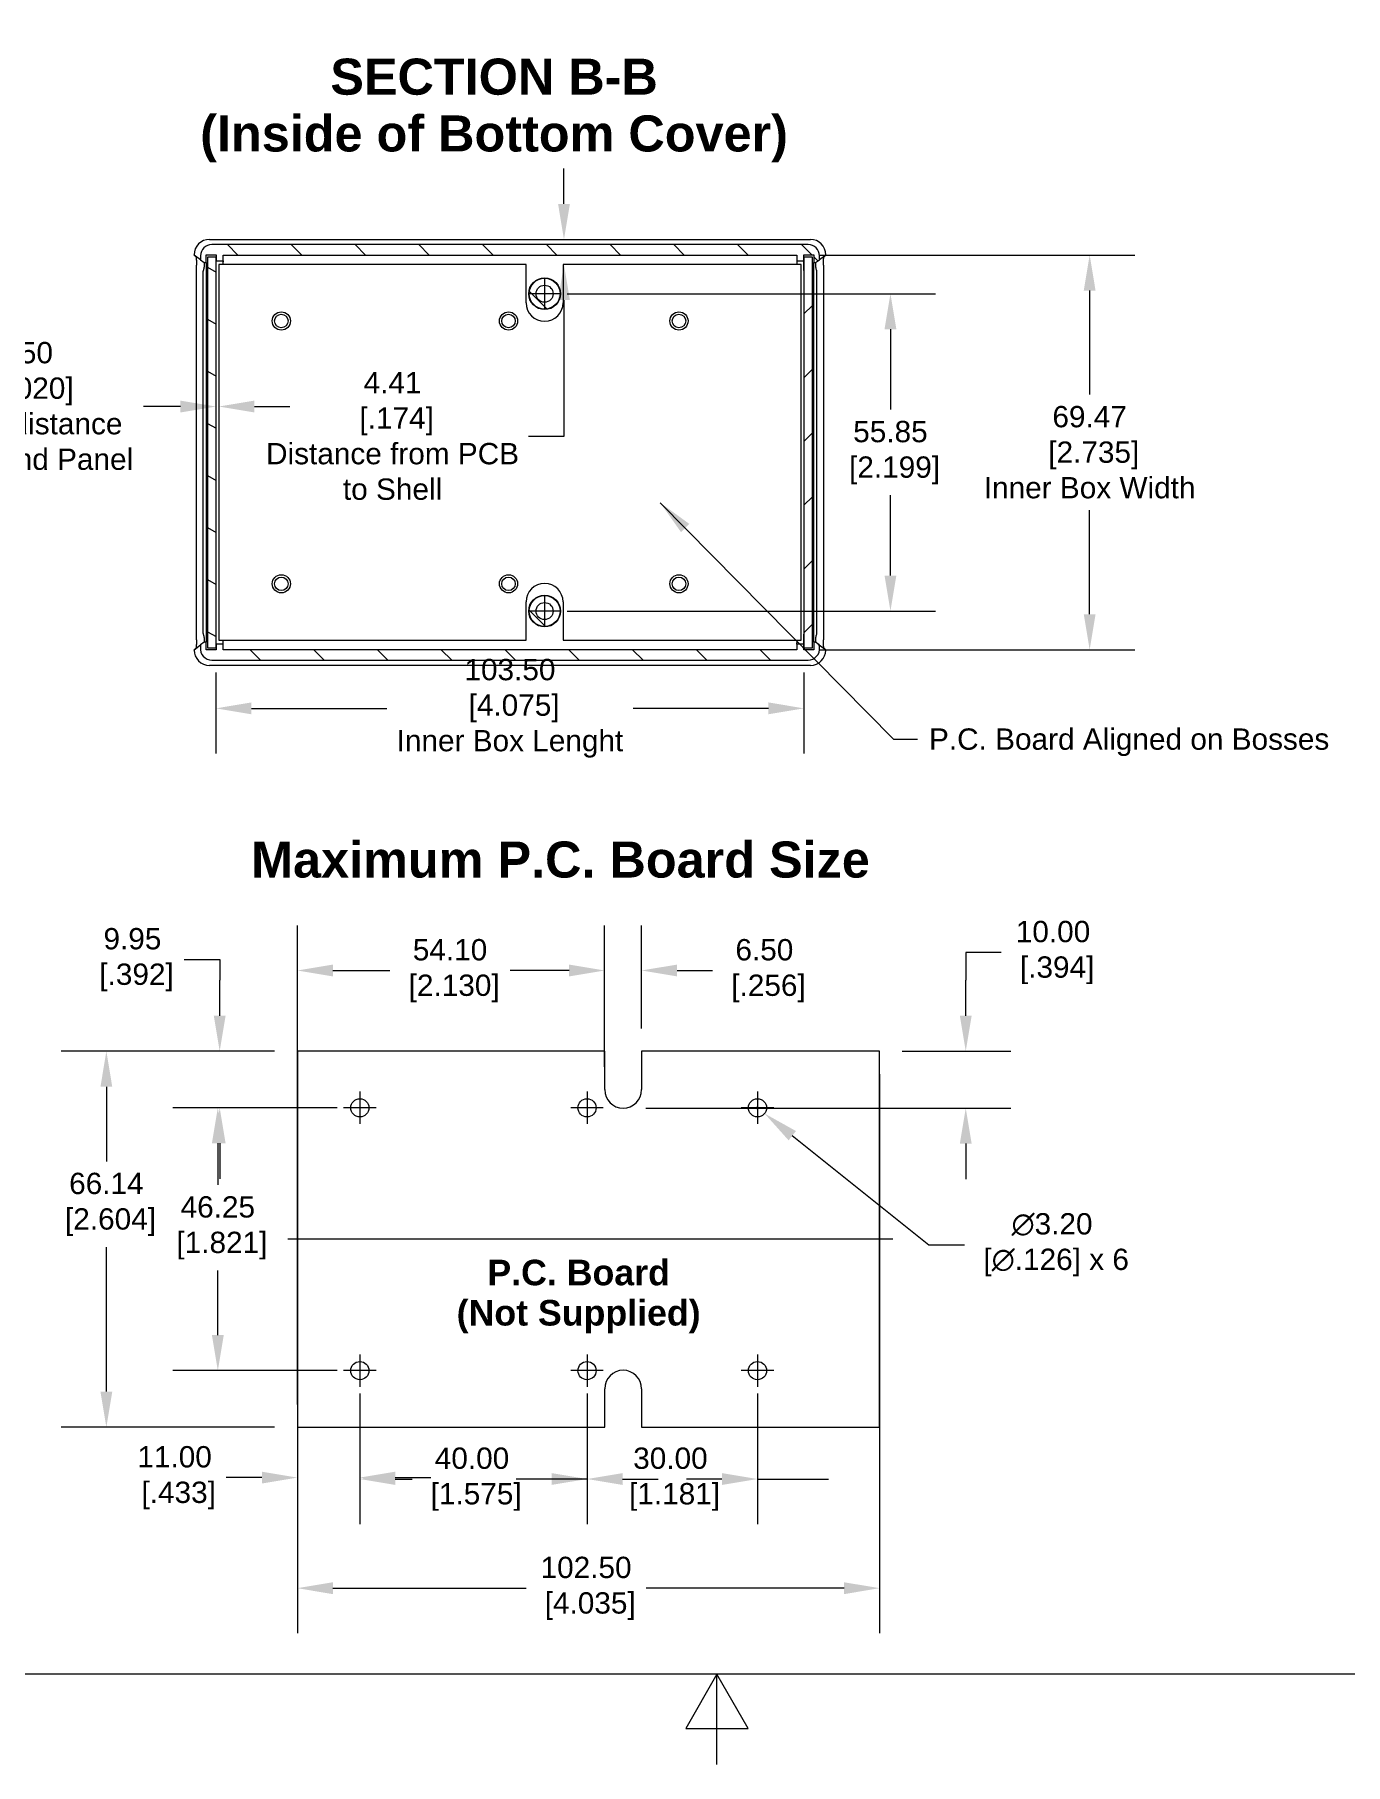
# Model space of a CAD drawing. Header units: millimetres. Extents: x 8 to 690, y 8 to 531.
# Drawn here: x 229.1 to 459.9, y 8.3 to 312.7 of the extents above; entities that cross this region are included whole.
import ezdxf

# ---------------------------------------------------------------- set-up
doc = ezdxf.new("R2010")
doc.units = ezdxf.units.MM
doc.header["$LTSCALE"] = 2.5
for name, color, linetype, lineweight in [('Border (ANSI)', 7, 'Continuous', 9), ('Center Mark (ANSI)', 7, 'Continuous', 9), ('Centerline (ANSI)', 7, 'Continuous', 9), ('Dimension (ANSI)', 7, 'Continuous', 9), ('Hatch (ANSI)', 7, 'Continuous', 9), ('Symbol (ANSI)', 7, 'Continuous', 9), ('Visible (ANSI)', 7, 'Continuous', 9)]:
    doc.layers.add(name, color=color, linetype=linetype, lineweight=lineweight)
doc.styles.add('Label Text (ANSI)', font='ARIAL.TTF')
doc.styles.add('Note Text (ANSI)', font='ARIAL.TTF')
doc.dimstyles.new('Default - mm (ANSI)', dxfattribs={"dimscale": 2.5, "dimtxt": 1.5, "dimasz": 2.5, "dimexe": 3.175, "dimexo": 1.6002, "dimgap": 0.8, "dimtad": 0, "dimtih": 1, "dimtoh": 1, "dimrnd": 1e-08, "dimzin": 4, "dimdsep": 46, "dimtxsty": 'Note Text (ANSI)', "dimcen": 0.09, "dimdle": 10, "dimclrd": 256, "dimclre": 256, "dimclrt": 256, "dimadec": 1, "dimazin": 0, "dimtfac": 2.032, "dimtofl": 0, "dimtmove": 0, "dimatfit": 3, "dimfxl": 0, "dimtolj": 1, "dimtzin": 0, "dimlwd": -1, "dimlwe": -1, "dimarcsym": 0})
doc.dimstyles.new('Default - mm (ANSI)$7', dxfattribs={"dimscale": 2.5, "dimtxt": 1.5, "dimasz": 2.5, "dimexe": 3.175, "dimexo": 1.6002, "dimgap": 0.8, "dimtad": 0, "dimtih": 1, "dimtoh": 1, "dimrnd": 1e-08, "dimzin": 4, "dimdsep": 46, "dimtxsty": 'Note Text (ANSI)', "dimcen": 0.09, "dimdle": 10, "dimclrd": 256, "dimclre": 256, "dimclrt": 256, "dimadec": 1, "dimazin": 0, "dimtfac": 2.032, "dimtofl": 0, "dimtmove": 0, "dimatfit": 3, "dimfxl": 0, "dimtolj": 1, "dimtzin": 0, "dimlwd": -1, "dimlwe": -1, "dimarcsym": 0})

# ---------------------------------------------------------------- blocks, each defined once
blk = doc.blocks.new('Borders Default Border')
at = {"layer": 'Border (ANSI)', "flags": 128}
for points in [[(9.65, 9.65), (9.65, 206.25), (269.75, 206.25), (269.75, 9.65), (9.65, 9.65)], [(139.7, 3.3), (139.7, 9.65), (137.5, 5.84), (141.9, 5.84), (139.7, 9.65)]]:
    blk.add_lwpolyline(points, dxfattribs=at)
blk = doc.blocks.new('*D10')
at = {"layer": 'Defpoints', "color": 0}
for p in [(286.38, 77.56), (326.38, 77.56), (326.38, 58.48)]:
    blk.add_point(p, dxfattribs=at)
at = {"layer": 'Dimension (ANSI)'}
for p, q in [((286.38, 73.56), (286.38, 50.54)), ((326.38, 73.56), (326.38, 50.54)), ((292.63, 58.48), (295.57, 58.48)), ((320.13, 58.48), (316.7, 58.48))]:
    blk.add_line(p, q, dxfattribs=at)
for points in [[(292.63, 59.52), (292.63, 57.44), (286.38, 58.48)], [(320.13, 59.52), (320.13, 57.44), (326.38, 58.48)]]:
    blk.add_solid(points, dxfattribs=at)
at = {"layer": 'Dimension (ANSI)', "insert": (306.13, 64.02), "char_height": 3.75, "attachment_point": 2, "style": 'Note Text (ANSI)'}
blk.add_mtext('\\A1;40.00\\P [1.575]', dxfattribs=at)
blk = doc.blocks.new('*D11')
at = {"layer": 'Defpoints', "color": 0}
for p in [(326.38, 77.56), (356.38, 77.56), (356.38, 58.48)]:
    blk.add_point(p, dxfattribs=at)
at = {"layer": 'Dimension (ANSI)'}
for p, q in [((326.38, 73.56), (326.38, 50.54)), ((356.38, 73.56), (356.38, 50.54)), ((320.13, 58.48), (313.88, 58.48)), ((326.38, 58.48), (320.13, 58.48)), ((332.63, 58.48), (338.88, 58.48)), ((350.13, 58.48), (343.88, 58.48)), ((356.38, 58.48), (362.63, 58.48)), ((362.63, 58.48), (368.88, 58.48))]:
    blk.add_line(p, q, dxfattribs=at)
for points in [[(332.63, 59.52), (332.63, 57.44), (326.38, 58.48)], [(350.13, 59.52), (350.13, 57.44), (356.38, 58.48)]]:
    blk.add_solid(points, dxfattribs=at)
at = {"layer": 'Dimension (ANSI)', "insert": (341.06, 64.02), "char_height": 3.75, "attachment_point": 2, "style": 'Note Text (ANSI)'}
blk.add_mtext('\\A1;30.00\\P [1.181]', dxfattribs=at)
blk = doc.blocks.new('*D12')
at = {"layer": 'Defpoints', "color": 0}
for p in [(275.38, 133.76), (377.88, 133.76), (377.88, 39.27)]:
    blk.add_point(p, dxfattribs=at)
at = {"layer": 'Dimension (ANSI)'}
for p, q in [((275.38, 129.76), (275.38, 31.33)), ((377.88, 129.76), (377.88, 31.33)), ((281.63, 39.27), (315.64, 39.27)), ((371.63, 39.27), (336.78, 39.27))]:
    blk.add_line(p, q, dxfattribs=at)
for points in [[(281.63, 40.31), (281.63, 38.22), (275.38, 39.27)], [(371.63, 40.31), (371.63, 38.22), (377.88, 39.27)]]:
    blk.add_solid(points, dxfattribs=at)
at = {"layer": 'Dimension (ANSI)', "insert": (326.21, 44.8), "char_height": 3.75, "attachment_point": 2, "style": 'Note Text (ANSI)'}
blk.add_mtext('\\A1;102.50\\P [4.035]', dxfattribs=at)
blk = doc.blocks.new('*D13')
at = {"layer": 'Defpoints', "color": 0}
for p in [(261.38, 123.81), (286.38, 123.81), (286.38, 77.56)]:
    blk.add_point(p, dxfattribs=at)
at = {"layer": 'Dimension (ANSI)'}
for p, q in [((282.38, 123.81), (253.45, 123.81)), ((261.38, 117.56), (261.38, 110.25)), ((261.38, 83.81), (261.38, 95.18)), ((282.38, 77.56), (253.45, 77.56))]:
    blk.add_line(p, q, dxfattribs=at)
for points in [[(260.34, 117.56), (262.43, 117.56), (261.38, 123.81)], [(260.34, 83.81), (262.43, 83.81), (261.38, 77.56)]]:
    blk.add_solid(points, dxfattribs=at)
at = {"layer": 'Dimension (ANSI)', "insert": (261.38, 108.25), "char_height": 3.75, "attachment_point": 2, "style": 'Note Text (ANSI)'}
blk.add_mtext('\\A1;46.25\\P [1.821]', dxfattribs=at)
blk = doc.blocks.new('*D14')
at = {"layer": 'Defpoints', "color": 0}
for p in [(329.48, 147.98), (329.48, 127.01), (275.38, 67.62)]:
    blk.add_point(p, dxfattribs=at)
at = {"layer": 'Dimension (ANSI)'}
for p, q in [((275.38, 71.62), (275.38, 155.92)), ((329.48, 131.01), (329.48, 155.92)), ((281.63, 147.98), (291.69, 147.98)), ((323.23, 147.98), (312.82, 147.98))]:
    blk.add_line(p, q, dxfattribs=at)
for points in [[(281.63, 149.02), (281.63, 146.94), (275.38, 147.98)], [(323.23, 149.02), (323.23, 146.94), (329.48, 147.98)]]:
    blk.add_solid(points, dxfattribs=at)
at = {"layer": 'Dimension (ANSI)', "insert": (302.26, 153.51), "char_height": 3.75, "attachment_point": 2, "style": 'Note Text (ANSI)'}
blk.add_mtext('\\A1;54.10\\P [2.130]', dxfattribs=at)
blk = doc.blocks.new('*D15')
at = {"layer": 'Defpoints', "color": 0}
for p in [(329.48, 147.98), (335.98, 133.76), (329.48, 127.01)]:
    blk.add_point(p, dxfattribs=at)
at = {"layer": 'Dimension (ANSI)'}
for p, q in [((329.48, 131.01), (329.48, 155.92)), ((335.98, 137.76), (335.98, 155.92)), ((323.23, 147.98), (316.98, 147.98)), ((342.23, 147.98), (348.48, 147.98))]:
    blk.add_line(p, q, dxfattribs=at)
for points in [[(323.23, 149.02), (323.23, 146.94), (329.48, 147.98)], [(342.23, 149.02), (342.23, 146.94), (335.98, 147.98)]]:
    blk.add_solid(points, dxfattribs=at)
at = {"layer": 'Dimension (ANSI)', "insert": (357.6, 153.51), "char_height": 3.75, "attachment_point": 2, "style": 'Note Text (ANSI)'}
blk.add_mtext('\\A1;6.50\\P [.256]', dxfattribs=at)
blk = doc.blocks.new('*D16')
at = {"layer": 'Defpoints', "color": 0}
for p in [(377.88, 133.76), (393.05, 133.76), (332.73, 123.76)]:
    blk.add_point(p, dxfattribs=at)
at = {"layer": 'Dimension (ANSI)'}
for p, q in [((399.3, 151.17), (393.05, 151.17)), ((393.05, 151.17), (393.05, 146.26)), ((393.05, 140.01), (393.05, 146.26)), ((381.88, 133.76), (400.99, 133.76)), ((336.73, 123.76), (400.99, 123.76)), ((393.05, 117.51), (393.05, 111.26))]:
    blk.add_line(p, q, dxfattribs=at)
for points in [[(392.01, 140.01), (394.09, 140.01), (393.05, 133.76)], [(392.01, 117.51), (394.09, 117.51), (393.05, 123.76)]]:
    blk.add_solid(points, dxfattribs=at)
at = {"layer": 'Dimension (ANSI)', "insert": (408.41, 156.71), "char_height": 3.75, "attachment_point": 2, "style": 'Note Text (ANSI)'}
blk.add_mtext('\\A1;10.00\\P [.394]', dxfattribs=at)
blk = doc.blocks.new('*D17')
at = {"layer": 'Defpoints', "color": 0}
for p in [(275.38, 133.76), (286.38, 77.56), (286.38, 58.73)]:
    blk.add_point(p, dxfattribs=at)
at = {"layer": 'Dimension (ANSI)'}
for p, q in [((275.38, 129.76), (275.38, 50.79)), ((286.38, 73.56), (286.38, 50.79)), ((269.13, 58.73), (262.88, 58.73)), ((292.63, 58.73), (298.88, 58.73))]:
    blk.add_line(p, q, dxfattribs=at)
for points in [[(269.13, 59.77), (269.13, 57.69), (275.38, 58.73)], [(292.63, 59.77), (292.63, 57.69), (286.38, 58.73)]]:
    blk.add_solid(points, dxfattribs=at)
at = {"layer": 'Dimension (ANSI)', "insert": (253.77, 64.27), "char_height": 3.75, "attachment_point": 2, "style": 'Note Text (ANSI)'}
blk.add_mtext('\\A1;11.00\\P [.433]', dxfattribs=at)
blk = doc.blocks.new('*D18')
at = {"layer": 'Defpoints', "color": 0}
for p in [(275.38, 133.76), (261.71, 123.81), (286.38, 123.81)]:
    blk.add_point(p, dxfattribs=at)
at = {"layer": 'Dimension (ANSI)'}
for p, q in [((255.46, 149.91), (261.71, 149.91)), ((261.71, 149.91), (261.71, 146.26)), ((261.71, 140.01), (261.71, 146.26)), ((271.38, 133.76), (253.77, 133.76)), ((282.38, 123.81), (253.77, 123.81)), ((261.71, 117.56), (261.71, 111.31))]:
    blk.add_line(p, q, dxfattribs=at)
for points in [[(260.67, 140.01), (262.75, 140.01), (261.71, 133.76)], [(260.67, 117.56), (262.75, 117.56), (261.71, 123.81)]]:
    blk.add_solid(points, dxfattribs=at)
at = {"layer": 'Dimension (ANSI)', "insert": (246.35, 155.45), "char_height": 3.75, "attachment_point": 2, "style": 'Note Text (ANSI)'}
blk.add_mtext('\\A1;9.95\\P [.392]', dxfattribs=at)
blk = doc.blocks.new('*D19')
at = {"layer": 'Defpoints', "color": 0}
for p in [(275.38, 133.76), (241.76, 67.62), (275.38, 67.62)]:
    blk.add_point(p, dxfattribs=at)
at = {"layer": 'Dimension (ANSI)'}
for p, q in [((271.38, 133.76), (233.82, 133.76)), ((241.76, 127.51), (241.76, 114.38)), ((241.76, 73.87), (241.76, 99.31)), ((271.38, 67.62), (233.82, 67.62))]:
    blk.add_line(p, q, dxfattribs=at)
for points in [[(240.72, 127.51), (242.8, 127.51), (241.76, 133.76)], [(240.72, 73.87), (242.8, 73.87), (241.76, 67.62)]]:
    blk.add_solid(points, dxfattribs=at)
at = {"layer": 'Dimension (ANSI)', "insert": (241.76, 112.38), "char_height": 3.75, "attachment_point": 2, "style": 'Note Text (ANSI)'}
blk.add_mtext('\\A1;66.14\\P [2.604]', dxfattribs=at)
blk = doc.blocks.new('*D20')
at = {"layer": 'Defpoints', "color": 0}
for p in [(355.14, 124.81), (357.63, 122.81)]:
    blk.add_point(p, dxfattribs=at)
at = {"layer": 'Dimension (ANSI)'}
for p, q in [((356.16, 123.81), (356.61, 123.81)), ((356.38, 123.59), (356.38, 124.04)), ((386.57, 99.61), (362.51, 118.9)), ((392.82, 99.61), (386.57, 99.61))]:
    blk.add_line(p, q, dxfattribs=at)
blk.add_solid([(363.16, 119.72), (361.86, 118.09), (357.63, 122.81)], dxfattribs=at)
at = {"layer": 'Dimension (ANSI)', "insert": (408.24, 105.27), "char_height": 3.75, "attachment_point": 2, "style": 'Note Text (ANSI)'}
blk.add_mtext('\\A1;∅3.20\\P [∅.126] x 6', dxfattribs=at)
blk = doc.blocks.new('*D38')
at = {"layer": 'Defpoints', "color": 0}
for p in [(261.06, 273.54), (261.56, 272.23), (261.06, 247.23)]:
    blk.add_point(p, dxfattribs=at)
at = {"layer": 'Dimension (ANSI)'}
for p, q in [((254.81, 247.23), (248.28, 247.23)), ((267.81, 247.23), (274.06, 247.23))]:
    blk.add_line(p, q, dxfattribs=at)
for points in [[(254.81, 248.27), (254.81, 246.19), (261.06, 247.23)], [(267.81, 248.27), (267.81, 246.19), (261.56, 247.23)]]:
    blk.add_solid(points, dxfattribs=at)
at = {"layer": 'Dimension (ANSI)', "insert": (228.72, 258.59), "char_height": 3.75, "attachment_point": 2, "style": 'Note Text (ANSI)'}
blk.add_mtext('\\A1;.50\\P [.020]\\PPCB distance\\Pfrom end Panel', dxfattribs=at)
blk = doc.blocks.new('*D39')
at = {"layer": 'Defpoints', "color": 0}
for p in [(318.91, 267.09), (318.91, 211.24), (379.79, 211.24)]:
    blk.add_point(p, dxfattribs=at)
at = {"layer": 'Dimension (ANSI)'}
for p, q in [((322.91, 267.09), (387.73, 267.09)), ((379.79, 260.84), (379.79, 246.7)), ((379.79, 217.49), (379.79, 231.63)), ((322.91, 211.24), (387.73, 211.24))]:
    blk.add_line(p, q, dxfattribs=at)
for points in [[(378.75, 260.84), (380.83, 260.84), (379.79, 267.09)], [(378.75, 217.49), (380.83, 217.49), (379.79, 211.24)]]:
    blk.add_solid(points, dxfattribs=at)
at = {"layer": 'Dimension (ANSI)', "insert": (379.79, 244.7), "char_height": 3.75, "attachment_point": 2, "style": 'Note Text (ANSI)'}
blk.add_mtext('\\A1;55.85\\P [2.199]', dxfattribs=at)
blk = doc.blocks.new('*D40')
at = {"layer": 'Defpoints', "color": 0}
for p in [(363.31, 273.9), (363.31, 204.43), (414.86, 204.43)]:
    blk.add_point(p, dxfattribs=at)
at = {"layer": 'Dimension (ANSI)'}
for p, q in [((367.31, 273.9), (422.8, 273.9)), ((414.86, 267.65), (414.86, 249.33)), ((414.86, 210.68), (414.86, 228.99)), ((367.31, 204.43), (422.8, 204.43))]:
    blk.add_line(p, q, dxfattribs=at)
for points in [[(413.82, 267.65), (415.9, 267.65), (414.86, 273.9)], [(413.82, 210.68), (415.9, 210.68), (414.86, 204.43)]]:
    blk.add_solid(points, dxfattribs=at)
at = {"layer": 'Dimension (ANSI)', "insert": (414.86, 247.33), "char_height": 3.75, "attachment_point": 2, "style": 'Note Text (ANSI)'}
blk.add_mtext('\\A1;69.47\\P [2.735]\\PInner Box Width', dxfattribs=at)
blk = doc.blocks.new('*D41')
at = {"layer": 'Defpoints', "color": 0}
for p in [(261.06, 204.42), (364.56, 204.42), (364.56, 194.11)]:
    blk.add_point(p, dxfattribs=at)
at = {"layer": 'Dimension (ANSI)'}
for p, q in [((261.06, 200.42), (261.06, 186.18)), ((364.56, 200.42), (364.56, 186.18)), ((267.31, 194.11), (291.12, 194.11)), ((358.31, 194.11), (334.5, 194.11))]:
    blk.add_line(p, q, dxfattribs=at)
for points in [[(267.31, 195.16), (267.31, 193.07), (261.06, 194.11)], [(358.31, 195.16), (358.31, 193.07), (364.56, 194.11)]]:
    blk.add_solid(points, dxfattribs=at)
at = {"layer": 'Dimension (ANSI)', "insert": (312.81, 202.81), "char_height": 3.75, "attachment_point": 2, "style": 'Note Text (ANSI)'}
blk.add_mtext('\\A1;103.50\\P [4.075]\\PInner Box Lenght', dxfattribs=at)
blk = doc.blocks.new('*D42')
at = {"layer": 'Defpoints', "color": 0}
for p in [(283.02, 276.64), (322.32, 276.64), (261.56, 272.23)]:
    blk.add_point(p, dxfattribs=at)
at = {"layer": 'Dimension (ANSI)'}
for p, q in [((322.32, 282.89), (322.32, 289.14)), ((322.32, 265.98), (322.32, 241.96)), ((322.32, 241.96), (316.07, 241.96))]:
    blk.add_line(p, q, dxfattribs=at)
for points in [[(321.28, 282.89), (323.36, 282.89), (322.32, 276.64)], [(321.28, 265.98), (323.36, 265.98), (322.32, 272.23)]]:
    blk.add_solid(points, dxfattribs=at)
at = {"layer": 'Dimension (ANSI)', "insert": (292.14, 253.32), "char_height": 3.75, "attachment_point": 2, "style": 'Note Text (ANSI)'}
blk.add_mtext('\\A1;4.41\\P [.174]\\PDistance from PCB\\Pto Shell', dxfattribs=at)

msp = doc.modelspace()

# ---------------------------------------------------------------- hatches: boundary and pattern name
at = {"layer": 'Hatch (ANSI)'}
h = msp.add_hatch(dxfattribs=at)
h.set_pattern_fill('ANSI31', color=256, scale=63.5, angle=-90, style=0)
h.set_pattern_definition([(315, (0, 0), (5.61266, 5.61266), [])])
edge = h.paths.add_edge_path()
edge.add_ellipse((318.911, 211.237), major_axis=(2.714, 0), ratio=1, start_angle=0, end_angle=360)
edge = h.paths.add_edge_path(flags=0)
edge.add_ellipse((318.911, 211.237), major_axis=(-1.5, 0), ratio=1, start_angle=0, end_angle=360)
edge = h.paths.add_edge_path()
edge.add_line((259.336, 205.766), (259, 205.766))
edge.add_spline(control_points=[(259, 205.766), (258.778, 205.601), (258.557, 205.437), (258.336, 205.272)], knot_values=[-0.2246297, -0.2246297, -0.2246297, -0.2246297, -0.1419327, -0.1419327, -0.1419327, -0.1419327], degree=3, periodic=0)
edge.add_line((258.336, 205.272), (258.336, 204.845))
edge.add_ellipse((260.32, 204.59), major_axis=(-1.984, 0.255), ratio=1, start_angle=0, end_angle=97.3213)
edge.add_line((260.32, 202.59), (365.302, 202.59))
edge.add_ellipse((365.302, 204.59), major_axis=(0, -2), ratio=1, start_angle=0, end_angle=97.3213)
edge.add_line((367.286, 204.845), (367.225, 205.318))
edge.add_spline(control_points=[(367.225, 205.318), (367.024, 205.467), (366.823, 205.616), (366.622, 205.766)], knot_values=[-0.1170307, -0.1170307, -0.1170307, -0.1170307, -0.0419054, -0.0419054, -0.0419054, -0.0419054], degree=3, periodic=0)
edge.add_line((366.622, 205.766), (366.286, 205.766))
edge.add_line((366.286, 205.766), (366.286, 204.424))
edge.add_line((366.286, 204.424), (364.561, 204.424))
edge.add_line((364.561, 204.424), (364.561, 205.423))
edge.add_line((364.561, 205.423), (363.311, 205.423))
edge.add_line((363.311, 205.423), (363.311, 204.426))
edge.add_line((363.311, 204.426), (262.311, 204.426))
edge.add_line((262.311, 204.426), (262.311, 205.423))
edge.add_line((262.311, 205.423), (261.061, 205.423))
edge.add_line((261.061, 205.423), (261.061, 205.423))
edge.add_line((261.061, 205.423), (261.061, 204.787))
edge.add_line((261.061, 204.787), (261.061, 204.424))
edge.add_line((261.061, 204.424), (259.336, 204.424))
edge.add_line((259.336, 204.424), (259.336, 205.766))
edge = h.paths.add_edge_path()
edge.add_line((364.561, 272.902), (364.561, 273.901))
edge.add_line((364.561, 273.901), (366.286, 273.901))
edge.add_line((366.286, 273.901), (366.286, 272.559))
edge.add_line((366.286, 272.559), (366.622, 272.559))
edge.add_spline(control_points=[(366.622, 272.559), (366.844, 272.723), (367.065, 272.887), (367.286, 273.052)], knot_values=[-0.2246297, -0.2246297, -0.2246297, -0.2246297, -0.1419327, -0.1419327, -0.1419327, -0.1419327], degree=3, periodic=0)
edge.add_line((367.286, 273.052), (367.286, 273.735))
edge.add_ellipse((365.286, 273.735), major_axis=(2, 0), ratio=1, start_angle=0, end_angle=90)
edge.add_line((365.286, 275.735), (260.336, 275.735))
edge.add_ellipse((260.336, 273.735), major_axis=(0, 2), ratio=1, start_angle=0, end_angle=90)
edge.add_line((258.336, 273.735), (258.336, 273.052))
edge.add_spline(control_points=[(258.336, 273.052), (258.557, 272.887), (258.778, 272.723), (259, 272.559)], knot_values=[-0.1246024, -0.1246024, -0.1246024, -0.1246024, -0.0419054, -0.0419054, -0.0419054, -0.0419054], degree=3, periodic=0)
edge.add_line((259, 272.559), (259.336, 272.559))
edge.add_line((259.336, 272.559), (259.336, 273.901))
edge.add_line((259.336, 273.901), (261.061, 273.901))
edge.add_line((261.061, 273.901), (261.061, 273.537))
edge.add_line((261.061, 273.537), (261.061, 272.902))
edge.add_line((261.061, 272.902), (261.061, 272.902))
edge.add_line((261.061, 272.902), (262.311, 272.902))
edge.add_line((262.311, 272.902), (262.311, 273.899))
edge.add_line((262.311, 273.899), (363.311, 273.899))
edge.add_line((363.311, 273.899), (363.311, 272.902))
edge.add_line((363.311, 272.902), (364.561, 272.902))
edge = h.paths.add_edge_path()
edge.add_ellipse((318.911, 267.087), major_axis=(2.714, 0), ratio=1, start_angle=0, end_angle=360)
edge = h.paths.add_edge_path(flags=0)
edge.add_ellipse((318.911, 267.087), major_axis=(-1.5, 0), ratio=1, start_angle=0, end_angle=360)
h = msp.add_hatch(dxfattribs=at)
h.set_pattern_fill('ANSI31', color=256, scale=63.5, angle=-75, style=0)
h.set_pattern_definition([(330, (0, 0), (3.96875, 6.87408), [])])
h.paths.add_polyline_path([(259.561, 273.537), (259.561, 204.787), (261.061, 204.787), (261.061, 204.787), (261.061, 205.423), (261.061, 272.902), (261.061, 273.537), (261.061, 273.537)])
h = msp.add_hatch(dxfattribs=at)
h.set_pattern_fill('ANSI31', color=256, scale=63.5, style=0)
h.set_pattern_definition([(45, (0, 0), (-5.61266, 5.61266), [])])
h.paths.add_polyline_path([(364.561, 273.537), (364.561, 204.787), (366.061, 204.787), (366.061, 273.537)])

# ---------------------------------------------------------------- linework, layer by layer
at = {"layer": 'Center Mark (ANSI)', "linetype": 'Continuous'}
for p, q in [((318.911, 269.837), (318.911, 264.337)), ((321.661, 267.087), (316.161, 267.087)), ((318.911, 213.987), (318.911, 208.487)), ((321.661, 211.237), (316.161, 211.237)), ((286.384, 126.663), (286.384, 120.963)), ((326.384, 126.663), (326.384, 120.963)), ((356.384, 126.663), (356.384, 120.963)), ((289.234, 123.813), (283.534, 123.813)), ((329.234, 123.813), (323.534, 123.813)), ((359.234, 123.813), (353.534, 123.813)), ((286.384, 80.413), (286.384, 74.713)), ((326.384, 80.413), (326.384, 74.713)), ((356.384, 80.413), (356.384, 74.713)), ((289.234, 77.563), (283.534, 77.563)), ((329.234, 77.563), (323.534, 77.563)), ((359.234, 77.563), (353.534, 77.563))]:
    msp.add_line(p, q, dxfattribs=at)
at = {"layer": 'Centerline (ANSI)', "linetype": 'Continuous'}
msp.add_line((380.235, 100.688), (273.691, 100.688), dxfattribs=at)
at = {"layer": 'Visible (ANSI)'}
for p, q in [((259.905, 276.64), (365.717, 276.64)), ((365.286, 275.735), (260.336, 275.735)), ((257.208, 273.888), (257.208, 273.943)), ((258.336, 273.05), (257.208, 273.888)), ((257.557, 273.539), (257.208, 273.888)), ((257.609, 206.194), (257.609, 272.13)), ((258.336, 273.735), (258.336, 273.052)), ((258.336, 273.052), (259, 272.559)), ((258.336, 273.052), (258.336, 273.05)), ((259, 272.559), (259.336, 272.559)), ((259.336, 272.559), (259.336, 273.901)), ((259.336, 273.901), (261.061, 273.901)), ((259.336, 272.559), (259.336, 272.529)), ((259.336, 272.529), (259.336, 270.905)), ((259.561, 273.537), (259.561, 204.787)), ((261.061, 273.537), (259.561, 273.537)), ((261.061, 273.901), (261.061, 272.902)), ((261.061, 204.787), (261.061, 273.537)), ((261.061, 272.902), (262.311, 272.902)), ((315.661, 272.233), (261.561, 272.233)), ((261.561, 272.233), (261.561, 206.092)), ((262.311, 272.902), (262.311, 273.899)), ((262.311, 273.899), (363.311, 273.899)), ((262.311, 272.902), (262.311, 272.673)), ((262.311, 272.233), (262.311, 272.673)), ((315.661, 265.481), (315.661, 272.233)), ((364.061, 272.233), (322.161, 272.233)), ((322.161, 272.233), (322.161, 265.481)), ((363.311, 273.899), (363.311, 272.902)), ((363.311, 272.902), (364.561, 272.902)), ((363.311, 272.902), (363.311, 272.673)), ((363.311, 272.673), (363.311, 272.233)), ((364.061, 206.092), (364.061, 272.233)), ((364.561, 272.902), (364.561, 273.901)), ((364.561, 273.901), (366.286, 273.901)), ((364.561, 273.537), (364.561, 204.787)), ((366.061, 273.537), (364.561, 273.537)), ((364.561, 272.902), (364.561, 272.673)), ((364.561, 271.174), (364.561, 272.673)), ((364.561, 271.174), (364.561, 207.15)), ((366.061, 204.787), (366.061, 273.537)), ((366.286, 273.901), (366.286, 272.559)), ((366.286, 272.559), (366.622, 272.559)), ((366.286, 272.529), (366.286, 272.559)), ((366.286, 270.905), (366.286, 272.529)), ((366.622, 272.559), (367.286, 273.052)), ((368.414, 273.888), (367.286, 273.05)), ((367.286, 273.052), (367.286, 273.735)), ((367.286, 273.05), (367.286, 273.052)), ((368.013, 272.13), (368.013, 206.194)), ((368.414, 273.888), (368.065, 273.539)), ((368.414, 273.943), (368.414, 273.888)), ((258.823, 207.419), (258.823, 270.905)), ((259.336, 270.905), (259.336, 207.419)), ((366.286, 207.419), (366.286, 270.905)), ((366.799, 270.905), (366.799, 207.419)), ((315.661, 206.092), (315.661, 212.843)), ((322.161, 212.843), (322.161, 206.092)), ((259.336, 207.419), (259.336, 205.796)), ((364.561, 205.651), (364.561, 207.15)), ((366.286, 205.796), (366.286, 207.419)), ((257.208, 204.437), (258.336, 205.274)), ((257.208, 204.437), (257.557, 204.785)), ((257.208, 204.381), (257.208, 204.437)), ((259, 205.766), (258.336, 205.272)), ((258.336, 205.274), (258.336, 205.272)), ((258.336, 205.272), (258.336, 204.845)), ((259.336, 205.766), (259, 205.766)), ((259.336, 205.796), (259.336, 205.766)), ((259.336, 204.424), (259.336, 205.766)), ((261.061, 204.424), (259.336, 204.424)), ((259.561, 204.787), (261.061, 204.787)), ((262.311, 205.423), (261.061, 205.423)), ((261.061, 205.423), (261.061, 204.424)), ((261.561, 206.092), (315.661, 206.092)), ((262.311, 205.651), (262.311, 206.092)), ((262.311, 205.423), (262.311, 205.651)), ((262.311, 204.426), (262.311, 205.423)), ((363.311, 204.426), (262.311, 204.426)), ((322.161, 206.092), (364.061, 206.092)), ((363.311, 206.092), (363.311, 205.651)), ((363.311, 205.423), (363.311, 205.651)), ((364.561, 205.423), (363.311, 205.423)), ((363.311, 205.423), (363.311, 204.426)), ((364.561, 205.423), (364.561, 205.651)), ((364.561, 204.424), (364.561, 205.423)), ((364.561, 204.787), (366.061, 204.787)), ((366.286, 204.424), (364.561, 204.424)), ((366.286, 205.766), (366.286, 205.796)), ((366.622, 205.766), (366.286, 205.766)), ((366.286, 205.766), (366.286, 204.424)), ((367.225, 205.318), (366.622, 205.766)), ((367.225, 205.318), (367.225, 205.32)), ((367.225, 205.32), (368.414, 204.437)), ((367.286, 204.845), (367.225, 205.318)), ((368.065, 204.785), (368.414, 204.437)), ((368.414, 204.437), (368.414, 204.381)), ((365.717, 201.684), (259.905, 201.684)), ((260.32, 202.59), (365.302, 202.59)), ((329.484, 133.759), (275.384, 133.759)), ((275.384, 133.759), (275.384, 67.618)), ((329.484, 127.007), (329.484, 133.759)), ((377.884, 133.759), (335.984, 133.759)), ((335.984, 133.759), (335.984, 127.007)), ((377.884, 67.618), (377.884, 133.759)), ((329.484, 67.618), (329.484, 74.369)), ((335.984, 74.369), (335.984, 67.618)), ((275.384, 67.618), (329.484, 67.618)), ((335.984, 67.618), (377.884, 67.618))]:
    msp.add_line(p, q, dxfattribs=at)
at = {"layer": 'Visible (ANSI)', "flags": 128}
for points in [[(257.557, 273.539), (257.557, 273.539), (257.557, 273.539), (257.557, 273.539), (257.557, 273.539), (257.557, 273.539), (257.557, 273.538), (257.557, 273.538), (257.557, 273.538), (257.557, 273.538), (257.557, 273.538), (257.557, 273.538), (257.557, 273.538), (257.558, 273.538), (257.558, 273.538), (257.558, 273.538), (257.558, 273.537), (257.558, 273.537), (257.558, 273.537), (257.558, 273.537), (257.558, 273.537), (257.558, 273.537), (257.558, 273.537), (257.558, 273.537), (257.558, 273.537)], [(257.558, 273.537), (257.561, 273.532), (257.563, 273.526), (257.565, 273.517), (257.567, 273.507), (257.569, 273.495), (257.571, 273.482), (257.573, 273.466), (257.575, 273.448), (257.577, 273.429), (257.579, 273.408), (257.581, 273.384), (257.583, 273.36), (257.585, 273.333), (257.587, 273.305), (257.588, 273.275), (257.59, 273.243), (257.591, 273.211), (257.593, 273.176), (257.594, 273.141), (257.595, 273.104), (257.597, 273.065), (257.598, 273.026), (257.599, 272.985), (257.6, 272.944)], [(257.6, 272.944), (257.601, 272.913), (257.602, 272.882), (257.602, 272.851), (257.603, 272.819), (257.604, 272.787), (257.604, 272.754), (257.605, 272.721), (257.605, 272.688), (257.606, 272.654), (257.606, 272.62), (257.607, 272.586), (257.607, 272.552), (257.607, 272.518), (257.608, 272.483), (257.608, 272.448), (257.608, 272.413), (257.608, 272.378), (257.609, 272.343), (257.609, 272.308), (257.609, 272.272), (257.609, 272.237), (257.609, 272.201), (257.609, 272.166), (257.609, 272.13)], [(258.823, 270.905), (258.823, 270.919), (258.824, 270.933), (258.824, 270.947), (258.825, 270.961), (258.826, 270.975), (258.827, 270.989), (258.828, 271.003), (258.829, 271.016), (258.831, 271.03), (258.833, 271.044), (258.835, 271.058), (258.837, 271.071), (258.839, 271.085), (258.842, 271.099), (258.844, 271.112), (258.847, 271.126), (258.85, 271.139), (258.854, 271.153), (258.857, 271.166), (258.861, 271.18), (258.864, 271.193), (258.868, 271.206), (258.872, 271.219), (258.877, 271.232)], [(258.877, 271.232), (258.899, 271.302), (258.919, 271.374), (258.938, 271.446), (258.955, 271.52), (258.971, 271.594), (258.984, 271.668), (258.997, 271.742), (259.008, 271.815), (259.018, 271.887), (259.026, 271.956), (259.033, 272.021), (259.038, 272.084), (259.042, 272.144), (259.045, 272.2), (259.046, 272.252), (259.046, 272.3), (259.045, 272.343), (259.042, 272.383), (259.038, 272.417), (259.033, 272.447), (259.026, 272.472), (259.018, 272.493), (259.009, 272.508), (258.998, 272.52)], [(258.986, 272.529), (258.987, 272.53), (258.987, 272.531), (258.988, 272.532), (258.989, 272.534), (258.989, 272.535), (258.99, 272.536), (258.991, 272.537), (258.991, 272.539), (258.992, 272.54), (258.992, 272.541), (258.993, 272.542), (258.994, 272.544), (258.994, 272.545), (258.995, 272.546), (258.995, 272.547), (258.996, 272.549), (258.996, 272.55), (258.997, 272.551), (258.997, 272.552), (258.998, 272.554), (258.998, 272.555), (258.999, 272.556), (258.999, 272.557), (259, 272.559)], [(258.998, 272.52), (258.997, 272.52), (258.996, 272.521), (258.995, 272.522), (258.994, 272.522), (258.993, 272.523), (258.992, 272.523), (258.992, 272.524), (258.991, 272.524), (258.99, 272.525), (258.99, 272.525), (258.989, 272.526), (258.989, 272.526), (258.988, 272.527), (258.988, 272.527), (258.988, 272.527), (258.987, 272.528), (258.987, 272.528), (258.987, 272.528), (258.986, 272.528), (258.986, 272.528), (258.986, 272.528), (258.986, 272.529), (258.986, 272.529), (258.986, 272.529)], [(366.624, 272.52), (366.613, 272.508), (366.604, 272.493), (366.596, 272.473), (366.589, 272.448), (366.584, 272.419), (366.58, 272.385), (366.577, 272.346), (366.576, 272.303), (366.576, 272.256), (366.577, 272.205), (366.58, 272.151), (366.583, 272.092), (366.589, 272.03), (366.595, 271.964), (366.603, 271.896), (366.612, 271.826), (366.623, 271.753), (366.636, 271.678), (366.65, 271.602), (366.666, 271.527), (366.683, 271.451), (366.702, 271.377), (366.723, 271.304), (366.745, 271.232)], [(366.622, 272.559), (366.623, 272.557), (366.623, 272.556), (366.624, 272.555), (366.624, 272.554), (366.625, 272.552), (366.625, 272.551), (366.626, 272.55), (366.626, 272.549), (366.627, 272.547), (366.627, 272.546), (366.628, 272.545), (366.628, 272.544), (366.629, 272.542), (366.63, 272.541), (366.63, 272.54), (366.631, 272.539), (366.631, 272.537), (366.632, 272.536), (366.633, 272.535), (366.633, 272.534), (366.634, 272.532), (366.635, 272.531), (366.635, 272.53), (366.636, 272.529)], [(366.636, 272.529), (366.636, 272.529), (366.636, 272.529), (366.636, 272.528), (366.636, 272.528), (366.635, 272.528), (366.635, 272.528), (366.635, 272.528), (366.635, 272.528), (366.634, 272.527), (366.634, 272.527), (366.634, 272.527), (366.633, 272.526), (366.633, 272.526), (366.632, 272.525), (366.632, 272.525), (366.631, 272.524), (366.63, 272.524), (366.63, 272.523), (366.629, 272.523), (366.628, 272.522), (366.627, 272.522), (366.626, 272.521), (366.625, 272.52), (366.624, 272.52)], [(366.745, 271.232), (366.749, 271.219), (366.754, 271.206), (366.758, 271.193), (366.761, 271.18), (366.765, 271.166), (366.768, 271.153), (366.772, 271.14), (366.775, 271.126), (366.778, 271.113), (366.78, 271.099), (366.783, 271.085), (366.785, 271.072), (366.787, 271.058), (366.789, 271.044), (366.791, 271.03), (366.793, 271.016), (366.794, 271.003), (366.795, 270.989), (366.796, 270.975), (366.797, 270.961), (366.798, 270.947), (366.798, 270.933), (366.798, 270.919), (366.799, 270.905)], [(368.013, 272.13), (368.013, 272.166), (368.013, 272.201), (368.013, 272.237), (368.013, 272.272), (368.013, 272.308), (368.013, 272.343), (368.014, 272.378), (368.014, 272.413), (368.014, 272.448), (368.014, 272.483), (368.015, 272.518), (368.015, 272.552), (368.015, 272.586), (368.016, 272.62), (368.016, 272.654), (368.017, 272.688), (368.017, 272.721), (368.018, 272.754), (368.018, 272.787), (368.019, 272.819), (368.02, 272.851), (368.02, 272.882), (368.021, 272.913), (368.022, 272.944)], [(368.022, 272.944), (368.023, 272.985), (368.024, 273.026), (368.025, 273.065), (368.027, 273.104), (368.028, 273.141), (368.029, 273.176), (368.031, 273.211), (368.032, 273.244), (368.034, 273.275), (368.035, 273.305), (368.037, 273.333), (368.039, 273.36), (368.041, 273.385), (368.043, 273.408), (368.045, 273.429), (368.047, 273.448), (368.049, 273.466), (368.051, 273.482), (368.053, 273.495), (368.055, 273.507), (368.057, 273.517), (368.059, 273.526), (368.061, 273.532), (368.064, 273.537)], [(368.064, 273.537), (368.064, 273.537), (368.064, 273.537), (368.064, 273.537), (368.064, 273.537), (368.064, 273.537), (368.064, 273.537), (368.064, 273.537), (368.064, 273.537), (368.064, 273.538), (368.064, 273.538), (368.064, 273.538), (368.064, 273.538), (368.065, 273.538), (368.065, 273.538), (368.065, 273.538), (368.065, 273.538), (368.065, 273.538), (368.065, 273.538), (368.065, 273.539), (368.065, 273.539), (368.065, 273.539), (368.065, 273.539), (368.065, 273.539), (368.065, 273.539)], [(258.877, 207.092), (258.872, 207.105), (258.868, 207.118), (258.864, 207.131), (258.861, 207.145), (258.857, 207.158), (258.854, 207.171), (258.85, 207.185), (258.847, 207.198), (258.844, 207.212), (258.842, 207.225), (258.839, 207.239), (258.837, 207.253), (258.835, 207.267), (258.833, 207.28), (258.831, 207.294), (258.829, 207.308), (258.828, 207.322), (258.827, 207.336), (258.826, 207.349), (258.825, 207.363), (258.824, 207.377), (258.824, 207.391), (258.823, 207.405), (258.823, 207.419)], [(258.998, 205.805), (259.009, 205.816), (259.018, 205.832), (259.026, 205.852), (259.033, 205.876), (259.038, 205.905), (259.042, 205.939), (259.045, 205.978), (259.046, 206.021), (259.046, 206.068), (259.045, 206.119), (259.042, 206.174), (259.038, 206.232), (259.033, 206.295), (259.027, 206.36), (259.019, 206.428), (259.01, 206.499), (258.999, 206.571), (258.986, 206.646), (258.972, 206.722), (258.956, 206.798), (258.939, 206.873), (258.92, 206.948), (258.899, 207.021), (258.877, 207.092)], [(366.745, 207.092), (366.723, 207.022), (366.703, 206.951), (366.684, 206.878), (366.667, 206.805), (366.651, 206.731), (366.637, 206.656), (366.625, 206.582), (366.614, 206.509), (366.604, 206.438), (366.596, 206.369), (366.589, 206.303), (366.584, 206.24), (366.58, 206.181), (366.577, 206.125), (366.576, 206.072), (366.576, 206.024), (366.577, 205.981), (366.58, 205.942), (366.584, 205.907), (366.589, 205.877), (366.596, 205.852), (366.604, 205.832), (366.613, 205.816), (366.624, 205.805)], [(366.799, 207.419), (366.798, 207.405), (366.798, 207.391), (366.798, 207.377), (366.797, 207.363), (366.796, 207.349), (366.795, 207.336), (366.794, 207.322), (366.793, 207.308), (366.791, 207.294), (366.789, 207.28), (366.787, 207.267), (366.785, 207.253), (366.783, 207.239), (366.78, 207.226), (366.778, 207.212), (366.775, 207.199), (366.772, 207.185), (366.768, 207.172), (366.765, 207.158), (366.761, 207.145), (366.758, 207.131), (366.754, 207.118), (366.749, 207.105), (366.745, 207.092)], [(257.558, 204.788), (257.558, 204.788), (257.558, 204.788), (257.558, 204.787), (257.558, 204.787), (257.558, 204.787), (257.558, 204.787), (257.558, 204.787), (257.558, 204.787), (257.558, 204.787), (257.558, 204.787), (257.558, 204.787), (257.557, 204.786), (257.557, 204.786), (257.557, 204.786), (257.557, 204.786), (257.557, 204.786), (257.557, 204.786), (257.557, 204.786), (257.557, 204.786), (257.557, 204.786), (257.557, 204.786), (257.557, 204.786), (257.557, 204.785), (257.557, 204.785)], [(257.6, 205.381), (257.599, 205.339), (257.598, 205.298), (257.597, 205.259), (257.595, 205.221), (257.594, 205.184), (257.593, 205.148), (257.591, 205.114), (257.59, 205.081), (257.588, 205.049), (257.587, 205.019), (257.585, 204.991), (257.583, 204.965), (257.581, 204.94), (257.579, 204.917), (257.577, 204.895), (257.575, 204.876), (257.573, 204.858), (257.571, 204.843), (257.569, 204.829), (257.567, 204.817), (257.565, 204.807), (257.563, 204.799), (257.561, 204.792), (257.558, 204.788)], [(257.609, 206.194), (257.609, 206.158), (257.609, 206.123), (257.609, 206.087), (257.609, 206.052), (257.609, 206.017), (257.609, 205.981), (257.608, 205.946), (257.608, 205.911), (257.608, 205.876), (257.608, 205.841), (257.607, 205.807), (257.607, 205.772), (257.607, 205.738), (257.606, 205.704), (257.606, 205.67), (257.605, 205.637), (257.605, 205.603), (257.604, 205.57), (257.604, 205.538), (257.603, 205.505), (257.602, 205.473), (257.602, 205.442), (257.601, 205.411), (257.6, 205.381)], [(258.986, 205.796), (258.986, 205.796), (258.986, 205.796), (258.986, 205.796), (258.986, 205.796), (258.986, 205.796), (258.987, 205.796), (258.987, 205.797), (258.987, 205.797), (258.988, 205.797), (258.988, 205.797), (258.988, 205.798), (258.989, 205.798), (258.989, 205.799), (258.99, 205.799), (258.99, 205.799), (258.991, 205.8), (258.992, 205.8), (258.992, 205.801), (258.993, 205.802), (258.994, 205.802), (258.995, 205.803), (258.996, 205.803), (258.997, 205.804), (258.998, 205.805)], [(259, 205.766), (258.999, 205.767), (258.999, 205.768), (258.998, 205.77), (258.998, 205.771), (258.997, 205.772), (258.997, 205.773), (258.996, 205.775), (258.996, 205.776), (258.995, 205.777), (258.995, 205.778), (258.994, 205.78), (258.994, 205.781), (258.993, 205.782), (258.992, 205.783), (258.992, 205.785), (258.991, 205.786), (258.991, 205.787), (258.99, 205.788), (258.989, 205.789), (258.989, 205.791), (258.988, 205.792), (258.987, 205.793), (258.987, 205.794), (258.986, 205.796)], [(366.636, 205.796), (366.635, 205.794), (366.635, 205.793), (366.634, 205.792), (366.633, 205.791), (366.633, 205.789), (366.632, 205.788), (366.631, 205.787), (366.631, 205.786), (366.63, 205.785), (366.63, 205.783), (366.629, 205.782), (366.628, 205.781), (366.628, 205.78), (366.627, 205.778), (366.627, 205.777), (366.626, 205.776), (366.626, 205.775), (366.625, 205.773), (366.625, 205.772), (366.624, 205.771), (366.624, 205.77), (366.623, 205.768), (366.623, 205.767), (366.622, 205.766)], [(366.624, 205.805), (366.625, 205.804), (366.626, 205.803), (366.627, 205.803), (366.628, 205.802), (366.629, 205.802), (366.63, 205.801), (366.63, 205.8), (366.631, 205.8), (366.632, 205.799), (366.632, 205.799), (366.633, 205.799), (366.633, 205.798), (366.634, 205.798), (366.634, 205.797), (366.634, 205.797), (366.635, 205.797), (366.635, 205.797), (366.635, 205.796), (366.635, 205.796), (366.636, 205.796), (366.636, 205.796), (366.636, 205.796), (366.636, 205.796), (366.636, 205.796)], [(368.022, 205.381), (368.021, 205.411), (368.02, 205.442), (368.02, 205.474), (368.019, 205.505), (368.018, 205.538), (368.018, 205.57), (368.017, 205.603), (368.017, 205.637), (368.016, 205.67), (368.016, 205.704), (368.015, 205.738), (368.015, 205.772), (368.015, 205.807), (368.014, 205.841), (368.014, 205.876), (368.014, 205.911), (368.014, 205.946), (368.013, 205.981), (368.013, 206.017), (368.013, 206.052), (368.013, 206.087), (368.013, 206.123), (368.013, 206.158), (368.013, 206.194)], [(368.064, 204.788), (368.061, 204.792), (368.059, 204.799), (368.057, 204.807), (368.055, 204.817), (368.053, 204.829), (368.051, 204.843), (368.049, 204.858), (368.047, 204.876), (368.044, 204.896), (368.043, 204.917), (368.041, 204.94), (368.039, 204.965), (368.037, 204.991), (368.035, 205.019), (368.034, 205.049), (368.032, 205.081), (368.031, 205.114), (368.029, 205.148), (368.028, 205.184), (368.027, 205.221), (368.025, 205.259), (368.024, 205.298), (368.023, 205.339), (368.022, 205.381)], [(368.065, 204.785), (368.065, 204.785), (368.065, 204.786), (368.065, 204.786), (368.065, 204.786), (368.065, 204.786), (368.065, 204.786), (368.065, 204.786), (368.065, 204.786), (368.065, 204.786), (368.065, 204.786), (368.065, 204.786), (368.064, 204.786), (368.064, 204.787), (368.064, 204.787), (368.064, 204.787), (368.064, 204.787), (368.064, 204.787), (368.064, 204.787), (368.064, 204.787), (368.064, 204.787), (368.064, 204.787), (368.064, 204.788), (368.064, 204.788), (368.064, 204.788)]]:
    msp.add_lwpolyline(points, dxfattribs=at)
at = {"layer": 'Visible (ANSI)'}
for centre, radius in [((318.911, 267.087), 2.8), ((318.911, 267.087), 2.714), ((318.911, 267.087), 1.5), ((272.561, 262.287), 1.6), ((272.561, 262.287), 1.19), ((312.561, 262.287), 1.6), ((312.561, 262.287), 1.19), ((342.561, 262.287), 1.6), ((342.561, 262.287), 1.19), ((272.561, 216.037), 1.6), ((272.561, 216.037), 1.19), ((312.561, 216.037), 1.6), ((312.561, 216.037), 1.19), ((342.561, 216.037), 1.6), ((342.561, 216.037), 1.19), ((318.911, 211.237), 2.8), ((318.911, 211.237), 2.714), ((318.911, 211.237), 1.5), ((286.384, 123.813), 1.6), ((326.384, 123.813), 1.6), ((356.384, 123.813), 1.6), ((286.384, 77.563), 1.6), ((326.384, 77.563), 1.6), ((356.384, 77.563), 1.6)]:
    msp.add_circle(centre, radius, dxfattribs=at)
for centre, radius, start, end in [((260.336, 273.735), 2, 90, 180), ((365.286, 273.735), 2, 0, 90), ((318.911, 265.481), 3.25, 180, 0), ((318.911, 212.843), 3.25, 0, 180), ((260.32, 204.59), 2, 172.6787, 270), ((365.302, 204.59), 2, 270, 7.3213), ((332.734, 127.007), 3.25, 180, 0), ((332.734, 74.369), 3.25, 0, 180)]:
    msp.add_arc(centre, radius, start, end, dxfattribs=at)
for centre, major_axis in [((259.91, 273.938), (-1.913, 1.913)), ((365.712, 273.938), (1.913, 1.913)), ((259.91, 204.387), (-1.913, -1.913)), ((365.712, 204.387), (1.913, -1.913))]:
    msp.add_ellipse(centre, major_axis=major_axis, ratio=0.9980992, start_param=5.4987385, end_param=7.0676321, dxfattribs=at)

# ---------------------------------------------------------------- block references
at = {"xscale": 2.5, "yscale": 2.5, "zscale": 2.5}
msp.add_blockref('Borders Default Border', (0, 0), dxfattribs=at)

# ---------------------------------------------------------------- texts
at = {"layer": 'Symbol (ANSI)', "attachment_point": 2, "line_spacing_factor": 0.944221, "style": 'Label Text (ANSI)'}
for s, insert, char_height, width in [('{\\fArial|b1|i0;SECTION B-B\\P(Inside of Bottom Cover)}', (310.015, 308.462), 6.35, 110.81418), ('{\\fArial|b1|i0;\\H4.5000;P.C. Board\\P(Not Supplied)}', (324.899, 97.074), 4.5, 45.78215)]:
    msp.add_mtext(s, dxfattribs=dict(at, insert=insert, char_height=char_height, width=width))
at = {"layer": 'Symbol (ANSI)'}
for s, insert, char_height, width, attachment_point, style in [('{P.C. Board Aligned on Bosses}', (386.581, 190.581), 3.75, 70.46685, 1, 'Note Text (ANSI)'), ('{\\fArial|b1|i0;Maximum P.C. Board Size}', (321.702, 170.68), 6.35, 112.4503, 2, 'Label Text (ANSI)')]:
    msp.add_mtext(s, dxfattribs=dict(at, insert=insert, char_height=char_height, width=width, attachment_point=attachment_point, style=style))

# ---------------------------------------------------------------- dimensions: what is measured, and where the dimension line sits
at = {"layer": 'Dimension (ANSI)'}
for base, p1, p2, angle, text, override, picture, middle in [((322.32, 276.64), (261.561, 272.233), (283.015, 276.64), 90, '<>\\PDistance from PCB\\Pto Shell', {"dimdec": 2, "dimpost": '\\X', "dimse1": 1, "dimse2": 1, "dimtp": 0, "dimtm": 0, "dimtdec": 2, "dimatfit": 2, "dimtvp": -0.333333}, '*D42', (292.14, 241.957)), ((261.061, 247.233), (261.561, 272.233), (261.061, 273.537), 180, '<>\\PPCB distance\\Pfrom end Panel', {"dimtih": 0, "dimtoh": 0, "dimdec": 2, "dimpost": '\\X', "dimse1": 1, "dimse2": 1, "dimtp": 0, "dimtm": 0, "dimtdec": 2, "dimatfit": 2, "dimtvp": -0.333333}, '*D38', (228.724, 247.233)), ((414.86, 204.426), (363.311, 273.899), (363.311, 204.426), 270, '<>\\PInner Box Width', {"dimdec": 2, "dimpost": '\\X', "dimtp": 0, "dimtm": 0, "dimtdec": 2, "dimatfit": 2, "dimtvp": -0.25}, '*D40', (414.86, 239.162)), ((364.561, 194.114), (261.061, 204.424), (364.561, 204.424), 180, '<>\\PInner Box Lenght', {"dimtih": 0, "dimtoh": 0, "dimdec": 2, "dimpost": '\\X', "dimtp": 0, "dimtm": 0, "dimtdec": 2, "dimatfit": 2, "dimtvp": -0.25}, '*D41', (312.811, 194.114))]:
    dim = msp.add_linear_dim(base=base, p1=p1, p2=p2, angle=angle, text=text, dimstyle='Default - mm (ANSI)', override=override, dxfattribs=at)
    dim.commit()
    dim.dimension.update_dxf_attribs({"geometry": picture, "text_midpoint": middle, "dimtype": 160})
for base, p1, p2, angle, override, picture, middle in [((379.788, 211.237), (318.911, 267.087), (318.911, 211.237), 90, {"dimdec": 2, "dimpost": '\\X', "dimtp": 0, "dimtm": 0, "dimtdec": 2, "dimatfit": 2}, '*D39', (379.788, 239.162)), ((261.709, 123.813), (275.384, 133.759), (286.384, 123.813), 90, {"dimdec": 2, "dimpost": '\\X', "dimtp": 0, "dimtm": 0, "dimtdec": 2, "dimtmove": 1, "dimatfit": 2}, '*D18', (261.338, 149.911)), ((329.484, 147.978), (335.984, 133.759), (329.484, 127.007), 180, {"dimtih": 0, "dimtoh": 0, "dimdec": 2, "dimpost": '\\X', "dimtp": 0, "dimtm": 0, "dimtdec": 2, "dimatfit": 2}, '*D15', (357.595, 147.978)), ((393.053, 133.759), (332.734, 123.757), (377.884, 133.759), 90, {"dimdec": 2, "dimpost": '\\X', "dimtp": 0, "dimtm": 0, "dimtdec": 2, "dimtmove": 1, "dimatfit": 2}, '*D16', (393.458, 151.172)), ((241.76, 67.618), (275.384, 133.759), (275.384, 67.618), 90, {"dimdec": 2, "dimpost": '\\X', "dimtp": 0, "dimtm": 0, "dimtdec": 2, "dimatfit": 2}, '*D19', (241.76, 106.847)), ((261.384, 123.813), (286.384, 77.563), (286.384, 123.813), 90, {"dimdec": 2, "dimpost": '\\X', "dimtp": 0, "dimtm": 0, "dimtdec": 2, "dimatfit": 2}, '*D13', (261.384, 102.712)), ((326.384, 58.481), (286.384, 77.563), (326.384, 77.563), 180, {"dimtih": 0, "dimtoh": 0, "dimdec": 2, "dimpost": '\\X', "dimtp": 0, "dimtm": 0, "dimtdec": 2, "dimatfit": 2}, '*D10', (306.134, 58.481)), ((356.384, 58.481), (326.384, 77.563), (356.384, 77.563), 180, {"dimtih": 0, "dimtoh": 0, "dimdec": 2, "dimpost": '\\X', "dimtp": 0, "dimtm": 0, "dimtdec": 2, "dimatfit": 2}, '*D11', (341.059, 58.481))]:
    dim = msp.add_linear_dim(base=base, p1=p1, p2=p2, angle=angle, dimstyle='Default - mm (ANSI)', override=override, dxfattribs=at)
    dim.commit()
    dim.dimension.update_dxf_attribs({"geometry": picture, "text_midpoint": middle, "dimtype": 160})
for base, p1, p2, picture, middle in [((329.484, 147.978), (275.384, 67.618), (329.484, 127.007), '*D14', (302.256, 147.978)), ((286.384, 58.731), (275.384, 133.759), (286.384, 77.563), '*D17', (253.773, 58.731)), ((377.884, 39.265), (275.384, 133.759), (377.884, 133.759), '*D12', (326.209, 39.265))]:
    dim = msp.add_linear_dim(base=base, p1=p1, p2=p2, dimstyle='Default - mm (ANSI)', override={"dimtih": 0, "dimtoh": 0, "dimdec": 2, "dimpost": '\\X', "dimtp": 0, "dimtm": 0, "dimtdec": 2, "dimatfit": 2}, dxfattribs=at)
    dim.commit()
    dim.dimension.update_dxf_attribs({"geometry": picture, "text_midpoint": middle, "dimtype": 160})
dim = msp.add_diameter_dim_2p(p1=(355.136, 124.814), p2=(357.632, 122.812), text='<> x 6', dimstyle='Default - mm (ANSI)', override={"dimdec": 2, "dimpost": '\\X', "dimtp": 0, "dimtm": 0, "dimtdec": 2}, dxfattribs=at)
dim.commit()
dim.dimension.update_dxf_attribs({"geometry": '*D20', "text_midpoint": (408.244, 99.609), "dimtype": 163})

# ---------------------------------------------------------------- leaders
at = {"layer": 'Symbol (ANSI)', "annotation_type": 0, "has_hookline": 1, "hookline_direction": 0, "text_width": 69.866}
msp.add_leader([(339.26, 230.304), (380.331, 188.706), (384.581, 188.706)], dimstyle='Default - mm (ANSI)$7', override={"dimtad": 0}, dxfattribs=at)

doc.saveas('drawing.dxf')
